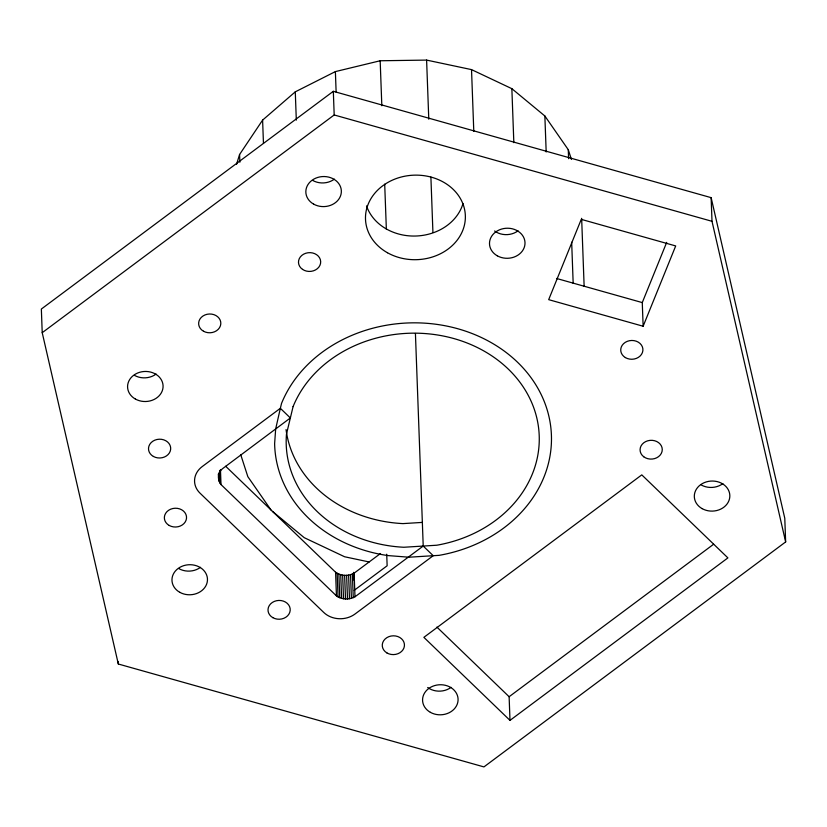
<?xml version="1.0" encoding="UTF-8"?>
<svg xmlns="http://www.w3.org/2000/svg" width="827" height="827" viewBox="0 0 827 827"><rect width="100%" height="100%" fill="white"/><g stroke="black" fill="none" stroke-linecap="round" stroke-linejoin="round"><path stroke-width="1.24" d="M415.423 333.467L423.217 546.058L354.99 596.784C349.304 599.999 341.768 599.74 336.455 595.874L221.005 484.56C217.16 480.001 217.925 472.786 222.308 468.857L290.36 417.966L280.353 408.311L281.542 403.38A138.791 117.444 -2.1 0 1 517.485 362.185A138.791 117.444 -2.1 0 1 439.147 555.341L408.91 557.212L408.931 556.685M236.543 164.335L239.582 154.494L262.604 120.111L295.28 91.838L335.38 71.598L380.172 60.764L426.608 60.092L471.524 69.613L511.861 88.675L544.859 115.987L568.273 149.697L571.436 159.446M643.137 326.241L675.7 245.939L581.257 219.362L548.683 299.653L643.137 326.241L642.269 302.589L666.696 242.363M333.322 91.311L41.35 309.04L42.218 332.692L118.313 664.009L483.94 766.908L785.65 541.933L784.782 518.281L711.137 197.653L333.322 91.311L334.191 114.963L42.218 332.692M354.194 590.333L387.139 565.771L386.716 554.204M509.99 720.379L423.879 637.348L641.783 474.874L727.894 557.894L509.99 720.379L509.122 696.727L713.598 544.259M272.497 511.396L335.586 572.232C340.9 576.088 348.436 576.347 354.121 573.142L380.523 553.501M422.349 522.406L402.976 523.605A126.572 107.107 -2.1 0 1 286.049 429.564M408.28 557.16L387.956 555.579A138.14 116.886 -2.1 0 1 274.626 443.613L275.67 428.944L280.353 408.311L202.191 466.593A22.205 18.794 -2.1 0 0 199.989 493.13L323.739 612.445A22.205 18.794 -2.1 0 0 355.062 613.985L433.224 555.703L423.217 546.058M369.152 561.967L344.59 556.757L304.264 537.695L271.266 510.373L247.842 476.672L240.74 454.726M334.191 114.963L712.006 221.305L785.65 541.933M556.519 278.451L642.269 302.589M436.904 627.093L509.122 696.727M225.678 466.252L270.905 509.866M711.137 197.653L712.006 221.305M581.65 218.338L584.141 286.462M568.273 149.697L568.604 158.691M571.674 242.239L573.173 283.372M544.859 115.987L546.182 151.982M511.861 88.675L513.836 142.657M471.524 69.613L473.788 131.307M426.608 60.092L428.779 119.212M430.898 177.05L432.924 232.325M380.172 60.764L381.826 105.753M384.7 184.163L386.354 229.141M354.121 573.142L354.99 596.784M335.38 71.598L336.134 92.159M353.532 572.346L353.822 580.058M352.385 573.99L353.253 597.642M350.545 574.651L351.403 598.303M348.612 575.106L349.48 598.748M346.627 575.334L347.495 598.986M344.632 575.344L345.5 598.996M342.657 575.137L343.525 598.789M340.734 574.713L341.592 598.366M338.894 574.083L339.752 597.735M337.168 573.245L338.036 596.898M335.586 572.232L336.455 595.874M295.28 91.838L296.314 120.111M262.604 120.111L263.451 143.247M239.582 154.494L239.871 162.206M220.458 469.622L221.005 484.56M219.558 470.656L220.013 483.102M218.938 472.837L219.258 481.541M218.524 473.695L218.752 479.918M218.411 474.067L218.493 478.244M118.22 661.517L118.313 664.009M451.097 687.351A17.76 15.031 -2.1 0 1 427.683 687.506M200.496 567.322A17.76 15.031 -2.1 0 1 178.911 568.656M156.107 374.062A17.76 15.031 -2.1 0 1 134.522 375.396M518.033 230.836A17.76 15.031 -2.1 0 1 494.608 230.991M334.377 179.149A17.76 15.031 -2.1 0 1 312.792 180.482M463.017 203.514A49.961 42.28 -2.1 0 1 415.392 236.036A49.961 42.28 -2.1 0 1 366.526 205.892M722.85 483.65A17.76 15.031 -2.1 0 1 701.265 484.984M293.078 406.626L286.483 434.103A126.572 107.107 -2.1 0 0 403.845 547.257L436.821 545.22A126.572 107.107 -2.1 0 0 508.264 369.059A126.572 107.107 -2.1 0 0 293.078 406.626M702.133 508.636A17.76 15.031 -2.1 0 0 729.796 496.944A17.76 15.031 -2.1 0 0 704.294 482.637A17.76 15.031 -2.1 0 0 702.133 508.636M625.346 357.564A11.102 9.397 -2.1 0 0 642.868 350.679A11.102 9.397 -2.1 0 0 627.259 341.344A11.102 9.397 -2.1 0 0 625.346 357.564M643.737 456.762A11.102 9.397 -2.1 0 0 662.024 451.552A11.102 9.397 -2.1 0 0 647.737 440.801A11.102 9.397 -2.1 0 0 643.737 456.762M272.827 617.655A11.102 9.397 -2.1 0 0 290.184 610.46A11.102 9.397 -2.1 0 0 274.326 601.405A11.102 9.397 -2.1 0 0 272.827 617.655M386.881 652.906A11.102 9.397 -2.1 0 0 404.403 646.032A11.102 9.397 -2.1 0 0 388.793 636.687A11.102 9.397 -2.1 0 0 386.881 652.906M203.514 331.234A11.102 9.397 -2.1 0 0 220.799 323.926A11.102 9.397 -2.1 0 0 204.858 314.994A11.102 9.397 -2.1 0 0 203.514 331.234M302.527 269.375A11.102 9.397 -2.1 0 0 320.535 263.482A11.102 9.397 -2.1 0 0 305.701 253.279A11.102 9.397 -2.1 0 0 302.527 269.375M430.381 712.336A17.76 15.031 -2.1 0 0 458.044 700.645A17.76 15.031 -2.1 0 0 432.542 686.338A17.76 15.031 -2.1 0 0 430.381 712.336M387.47 252.752A49.961 42.28 -2.1 0 0 465.25 219.868A49.961 42.28 -2.1 0 0 393.538 179.635A49.961 42.28 -2.1 0 0 387.47 252.752M313.66 204.135A17.76 15.031 -2.1 0 0 341.313 192.443A17.76 15.031 -2.1 0 0 315.811 178.136A17.76 15.031 -2.1 0 0 313.66 204.135M497.316 255.822A17.76 15.031 -2.1 0 0 524.969 244.13A17.76 15.031 -2.1 0 0 499.467 229.823A17.76 15.031 -2.1 0 0 497.316 255.822M153.388 456.452A11.102 9.397 -2.1 0 0 170.672 449.144A11.102 9.397 -2.1 0 0 154.732 440.202A11.102 9.397 -2.1 0 0 153.388 456.452M169.235 525.476A11.102 9.397 -2.1 0 0 186.52 518.167A11.102 9.397 -2.1 0 0 170.589 509.225A11.102 9.397 -2.1 0 0 169.235 525.476M135.39 399.048A17.76 15.031 -2.1 0 0 163.043 387.356A17.76 15.031 -2.1 0 0 137.551 373.049A17.76 15.031 -2.1 0 0 135.39 399.048M179.779 592.308A17.76 15.031 -2.1 0 0 207.432 580.616A17.76 15.031 -2.1 0 0 181.94 566.309A17.76 15.031 -2.1 0 0 179.779 592.308"/></g></svg>
